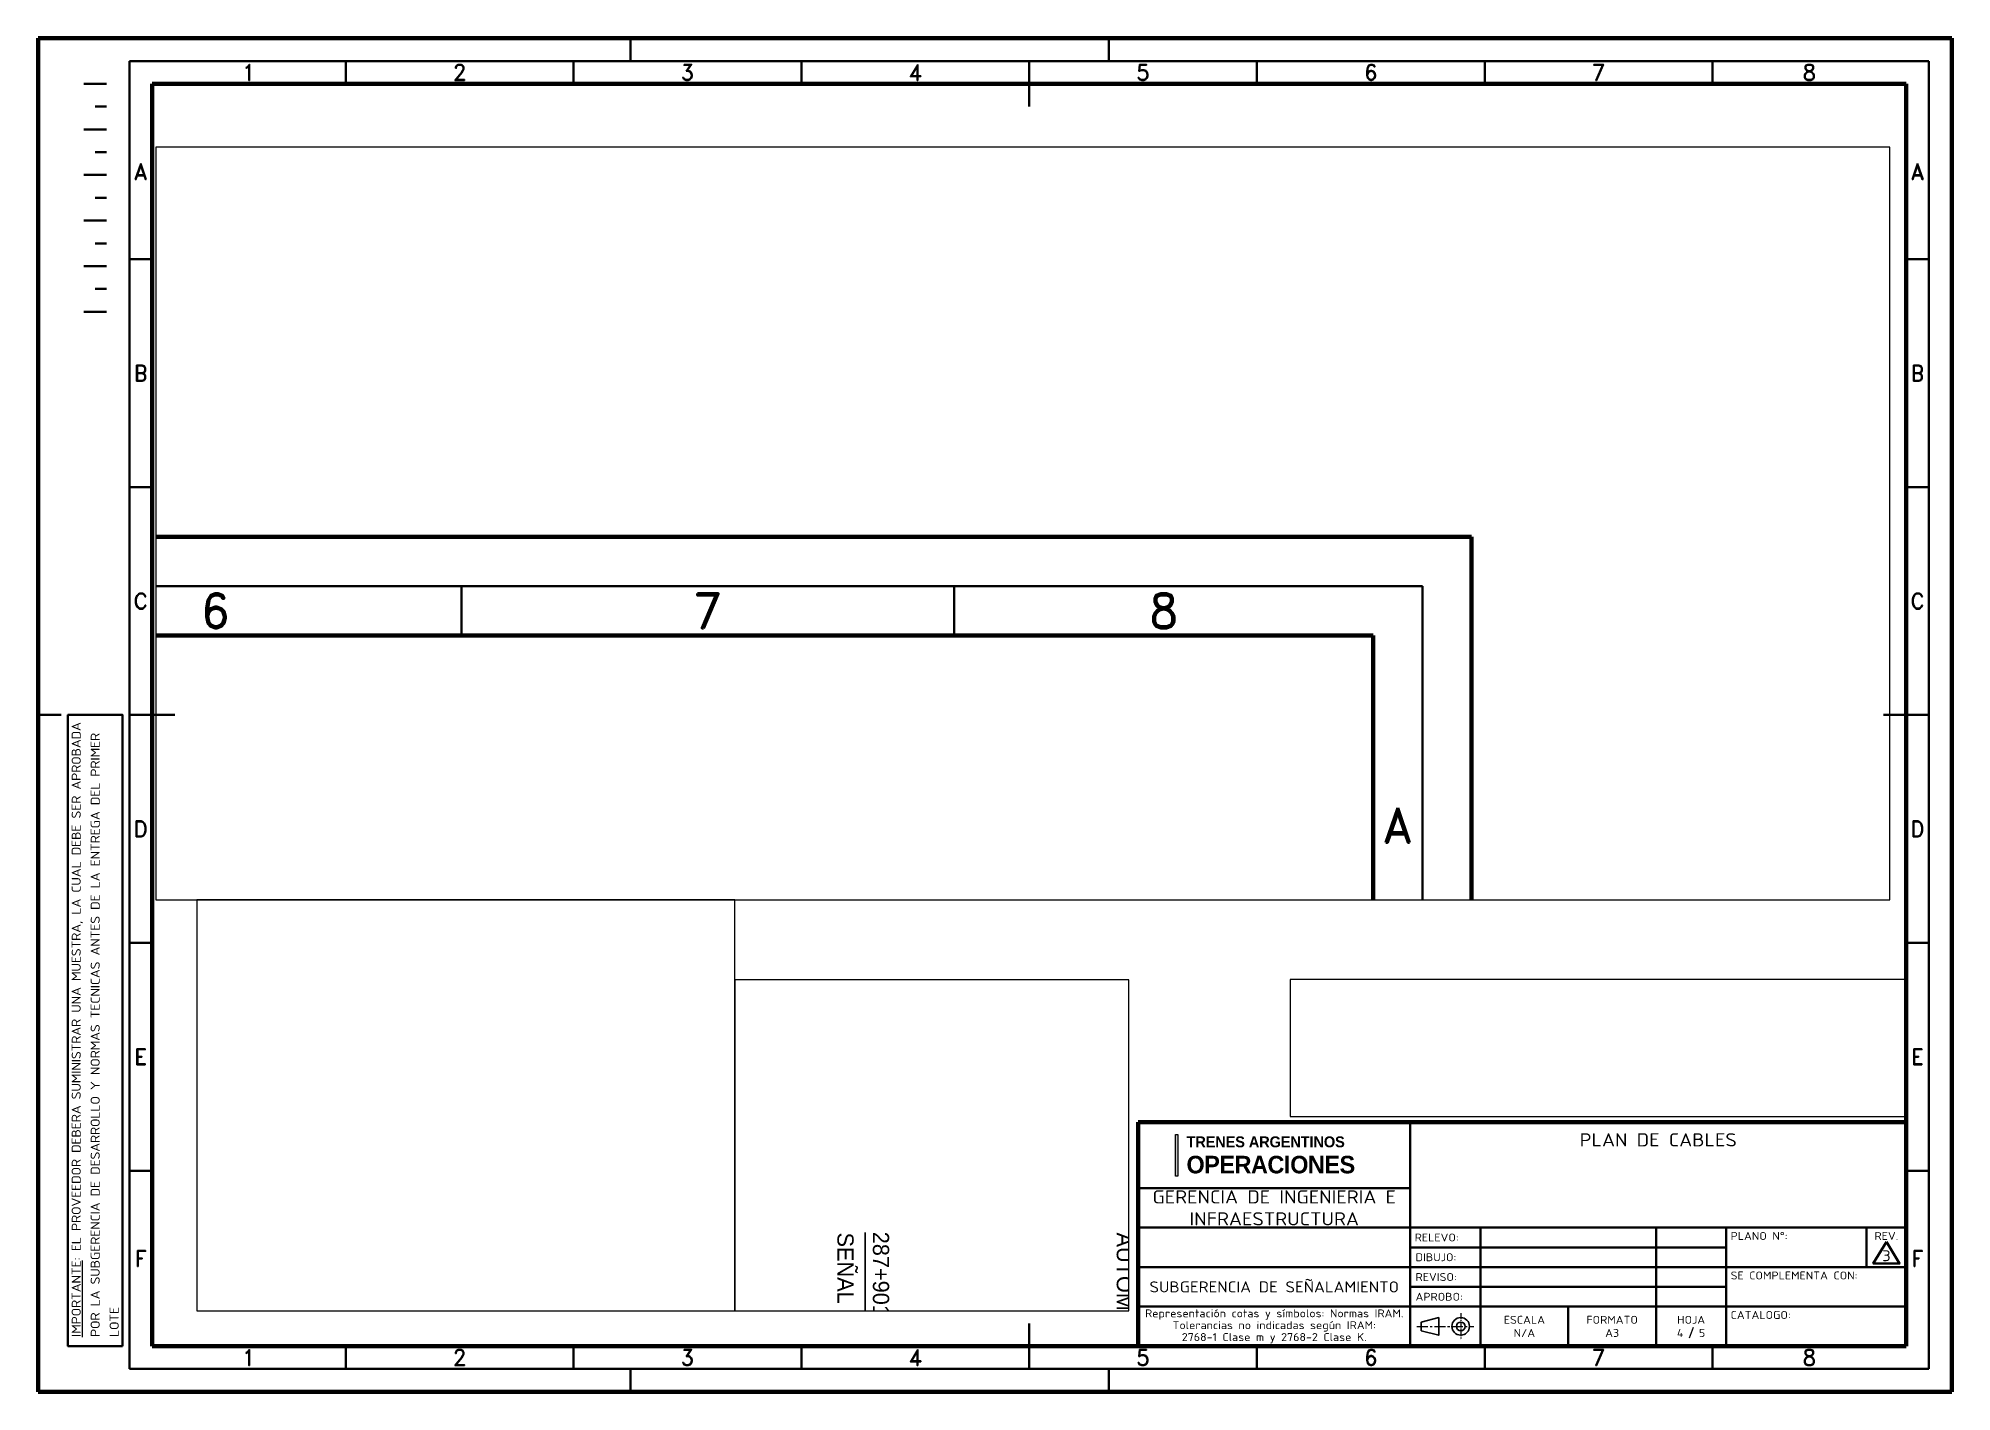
# Paper-space layout 'CABLES 2' of a CAD drawing. Header units: millimetres. Extents: x 333 to 753, y -3 to 294.
# The model-space entities are those that its viewports show. They can reach past a viewport. Long polylines and large blocks are cut down to what shows.
import ezdxf
from ezdxf.enums import TextEntityAlignment as Align

# ---------------------------------------------------------------- set-up
doc = ezdxf.new("R2010")
doc.units = ezdxf.units.MM
doc.linetypes.add('CENTROX2', pattern=[4, 2.5, -0.5, 0.5, -0.5])
for name, color, linetype, lineweight in [('EJES', 2, 'CENTROX2', 18), ('Rotulo-Lineas medias', 250, 'Continuous', 35), ('Rótulo-Lineas gruesas', 250, 'Continuous', 70), ('TEXTO', 250, 'Continuous', 18)]:
    doc.layers.add(name, color=color, linetype=linetype, lineweight=lineweight)
doc.layers.add('PDF2_Geometría', color=7, linetype='Continuous')
doc.layers.add('Viewport', color=7, linetype='Continuous')
doc.layers.add('Trenes Argentinos azu', color=144, linetype='Continuous', lineweight=0, true_color=0x226dab)
doc.layers.add('Trenes Argentinos Celeste', color=153, linetype='Continuous', lineweight=0, true_color=0x34a3ce)
doc.styles.add('ISOCPEUR', font='isocpeur.ttf')
doc.styles.add('ROMAND', font='romand')

# ---------------------------------------------------------------- blocks, each defined once
blk = doc.blocks.new('a3')
at = {"layer": 'Rotulo-Lineas medias'}
for p, q in [((130, 292), (130, 297)), ((235, 292), (235, 297)), ((415, 292), (20, 292)), ((20, 5), (20, 292)), ((67.5, 292), (67.5, 287)), ((117.5, 292), (117.5, 287)), ((167.5, 292), (167.5, 287)), ((217.5, 292), (217.5, 282)), ((267.5, 292), (267.5, 287)), ((317.5, 292), (317.5, 287)), ((367.5, 292), (367.5, 287)), ((415, 5), (415, 292)), ((10, 287), (15, 287)), ((12.5, 282), (15, 282)), ((10, 277), (15, 277)), ((12.5, 272), (15, 272)), ((10, 267), (15, 267)), ((12.5, 262), (15, 262)), ((10, 257), (15, 257)), ((12.5, 252), (15, 252)), ((25, 248.5), (20, 248.5)), ((410, 248.5), (415, 248.5)), ((10, 247), (15, 247)), ((12.5, 242), (15, 242)), ((15, 237), (10, 237)), ((25, 198.5), (20, 198.5)), ((410, 198.5), (415, 198.5)), ((5, 148.5), (0, 148.5)), ((30, 148.5), (20, 148.5)), ((405, 148.5), (415, 148.5)), ((25, 98.5), (20, 98.5)), ((410, 98.5), (415, 98.5)), ((25, 48.5), (20, 48.5)), ((410, 48.5), (415, 48.5)), ((217.5, 15), (217.5, 10)), ((217.5, 5), (217.5, 15)), ((67.5, 5), (67.5, 10)), ((117.5, 5), (117.5, 10)), ((167.5, 5), (167.5, 10)), ((267.5, 5), (267.5, 10)), ((317.5, 5), (317.5, 10)), ((367.5, 5), (367.5, 10)), ((415, 5), (20, 5)), ((130, 5), (130, 0)), ((235, 5), (235, 0))]:
    blk.add_line(p, q, dxfattribs=at)
blk.add_lwpolyline([(18.5, 10), (18.5, 148.5), (6.5, 148.5), (6.5, 10)], close=True, dxfattribs=at)
at = {"layer": 'Rótulo-Lineas gruesas'}
for p, q in [((420, 297), (0, 297)), ((0, 0), (0, 297)), ((420, 0), (420, 297)), ((410, 287), (25, 287)), ((25, 10), (25, 287)), ((410, 10), (410, 287)), ((410, 10), (25, 10)), ((420, 0), (0, 0))]:
    blk.add_line(p, q, dxfattribs=at)
at = {"layer": 'TEXTO', "char_height": 3.5, "attachment_point": 5, "style": 'ROMAND'}
for s, width, heights, insert in [('\\pxqc;1', 42.5, [5], (46.25, 289.5)), ('\\pxqc;2', 50, [5], (92.5, 289.5)), ('\\pxqc;3', 50, [5], (142.5, 289.5)), ('\\pxqc;4', 50, [5], (192.5, 289.5)), ('\\pxqc;5', 50, [5], (242.5, 289.5)), ('\\pxqc;6', 50, [5], (292.5, 289.5)), ('\\pxqc;7', 50, [5], (342.5, 289.5)), ('\\pxqc;8', 42.5, [5], (388.75, 289.5)), ('\\pxqc;A', 5, [38.5], (22.5, 267.75)), ('\\pxqc;A', 5, [38.5], (412.5, 267.75)), ('\\pxqc;B', 5, [50], (22.5, 223.5)), ('\\pxqc;B', 5, [50], (412.5, 223.5)), ('\\pxqc;C', 5, [50], (22.5, 173.5)), ('\\pxqc;C', 5, [50], (412.5, 173.5)), ('\\pxqc;D', 5, [50], (22.5, 123.5)), ('\\pxqc;D', 5, [50], (412.5, 123.5)), ('\\pxqc;E', 5, [50], (22.5, 73.5)), ('\\pxqc;E', 5, [50], (412.5, 73.5)), ('\\pxqc;F', 5, [38.5], (22.5, 29.25)), ('\\pxqc;F', 5, [38.5], (412.5, 29.25)), ('\\pxqc;1', 42.5, [5], (46.25, 7.5)), ('\\pxqc;2', 50, [5], (92.5, 7.5)), ('\\pxqc;3', 50, [5], (142.5, 7.5)), ('\\pxqc;4', 50, [5], (192.5, 7.5)), ('\\pxqc;5', 50, [5], (242.5, 7.5)), ('\\pxqc;6', 50, [5], (292.5, 7.5)), ('\\pxqc;7', 50, [5], (342.5, 7.5)), ('\\pxqc;8', 42.5, [5], (388.75, 7.5))]:
    blk.add_mtext_dynamic_manual_height_columns(s, width=width, gutter_width=8.5, heights=heights, dxfattribs=dict(at, insert=insert))
at = {"layer": 'TEXTO', "insert": (12.5, 12), "char_height": 2, "attachment_point": 4, "rotation": 90, "style": 'ISOCPEUR'}
blk.add_mtext_dynamic_manual_height_columns('\\pxsm1.25;{\\W1.1;\\T0.97;\\LIMPORTANTE\\l: EL PROVEEDOR DEBERA SUMINISTRAR UNA MUESTRA, LA CUAL DEBE SER APROBADA POR LA SUBGERENCIA DE DESARROLLO Y NORMAS TECNICAS ANTES DE LA ENTREGA DEL PRIMER LOTE}', width=135.1933, gutter_width=9, heights=[0], dxfattribs=at)
blk = doc.blocks.new('Logo institucional')
at = {"layer": 'Trenes Argentinos Celeste'}
h = blk.add_hatch(color=256, dxfattribs=at)
h.dxf.hatch_style = 1
h.paths.add_polyline_path([(-22.5, -4.75), (-22, -4.75), (-22, 4.75), (-22.5, 4.75)])
blk.add_lwpolyline([(-22.5, 4.75), (-22, 4.75), (-22, -4.75), (-22.5, -4.75)], close=True, dxfattribs=at)
at = {"layer": 'Trenes Argentinos azu', "insert": (-20, -0.14), "char_height": 2.5, "attachment_point": 1, "style": 'ROMAND'}
blk.add_mtext_dynamic_manual_height_columns('\\pxsm1.05,ql,t4;{\\fGotham Bold|b1|i0|c0|p2;\\H1.6x;\\T0.97;OPERACIONES}', width=42.5, gutter_width=9, heights=[4.11], dxfattribs=at)
at = {"layer": 'Trenes Argentinos Celeste', "insert": (-20, 4.29), "char_height": 2.5, "attachment_point": 1, "style": 'ROMAND'}
blk.add_mtext_dynamic_manual_height_columns('\\pxsm1.05,ql,t4;{\\fGotham Bold|b1|i0|c0|p2;\\T0.98;TRENES ARGENTINOS}', width=42.5, gutter_width=9, heights=[0], dxfattribs=at)
blk = doc.blocks.new('Rotulo SOFSE2')
blk.add_lwpolyline([(-110.5, 5.5), (-110.5, 3.5), (-106.5, 2.5), (-106.5, 6.5), (-110.5, 5.5)])
for radius in [2, 1]:
    blk.add_circle((-101.5, 4.5), radius)
at = {"layer": 'EJES'}
blk.add_line((-111.5, 4.5), (-98.5, 4.5), dxfattribs=at)
at = {"layer": 'EJES', "ltscale": 0.5}
blk.add_line((-101.5, 7.5), (-101.5, 1.5), dxfattribs=at)
at = {"layer": 'Rotulo-Lineas medias'}
for p, q in [((-113, 51), (-113, 0)), ((-175, 36), (-113, 36)), ((0, 27), (-175, 27)), ((-97, 27), (-97, 0)), ((-57, 27), (-57, 0)), ((-41, 27), (-41, 0)), ((-9, 27), (-9, 18)), ((-41, 22.5), (-113, 22.5)), ((0, 18), (-175, 18)), ((-113, 13.5), (-41, 13.5)), ((0, 9), (-175, 9)), ((-77, 9), (-77, 0))]:
    blk.add_line(p, q, dxfattribs=at)
blk.add_lwpolyline([(-4.5, 23.75), (-7.5, 18.8), (-1.5, 18.8)], close=True, dxfattribs=at)
at = {"layer": 'Rótulo-Lineas gruesas'}
for p, q in [((-175, 51), (-175, 0)), ((-175, 51), (0, 51)), ((0, 51), (0, 0)), ((0, 0), (-175, 0))]:
    blk.add_line(p, q, dxfattribs=at)
at = {"layer": 'TEXTO'}
blk.add_line((-48.56, 4.22), (-49.44, 1.78), dxfattribs=at)
blk.add_blockref('Logo institucional', (-144, 43.5), dxfattribs=at)
at = {"layer": 'TEXTO', "style": 'ISOCPEUR'}
for s, width, gutter_width, heights, insert, char_height, attachment_point in [('{\\W1.1;GERENCIA DE INGENIERIA E INFRAESTRUCTURA}', 60.964, 9, [10.57], (-144, 31.5), 3, 5), ('\\pxql;{\\W1.1;PLANO N°:}', 17.0372, 10, [0], (-40, 26), 1.8, 1), ('\\pxqc;{\\W1.1;REV.}', 6.0127, 10, [0], (-7.51, 26), 1.8, 1), ('{\\W1.1;DIBUJO:}', 12.5, 9, [0], (-111.8, 20.25), 1.8, 4), ('{\\W1.1;REVISO:}', 12.5, 9, [0], (-111.8, 15.75), 1.8, 4), ('{\\W1.1;SE COMPLEMENTA CON:}', 28.0595, 10, [0], (-40, 17), 1.8, 1), ('{\\W1.1;APROBO:}', 12.5, 9, [0], (-111.8, 11.25), 1.8, 4), ('\\pxsm0.9;{\\W1.1;Representación cotas y símbolos: Normas IRAM.\\PTolerancias no indicadas según IRAM:\\P2768-1 Clase m y 2768-2 Clase K.}', 63.25, 10, [0], (-144, 4.5), 1.8, 5), ('{\\W1.1;ESCALA}', 17.5, 12.5, [0], (-87, 6), 1.8, 5), ('{\\W1.1;FORMATO}', 17.5, 12.5, [0], (-67, 6), 1.8, 5), ('{\\W1.1;HOJA}', 14.9699, 12.5, [0], (-49, 6), 1.8, 5), ('{\\W1.1;CATALOGO:}', 14.0753, 10, [0], (-40, 8), 1.8, 1)]:
    blk.add_mtext_dynamic_manual_height_columns(s, width=width, gutter_width=gutter_width, heights=heights, dxfattribs=dict(at, insert=insert, char_height=char_height, attachment_point=attachment_point))
at = {"layer": 'TEXTO', "style": 'ISOCPEUR', "width": 1.1}
for tag, height, p in [('ELEMENTO/CONJUNTO', 3, (-56.5, 47)), ('PARTE/GRUPO', 3, (-56.5, 39)), ('TEMA/CLASIFICACION', 3, (-56.5, 31)), ('AREA', 2.5, (-144, 22.5)), ('FECHA_PROY_REL', 1.8, (-49, 24.75)), ('R', 2.5, (-4.5, 20.6)), ('FECHA_DIB', 1.8, (-49, 20.25)), ('FECHA_REV', 1.8, (-49, 15.75)), ('FECHA_APROBO', 1.8, (-49, 11.25)), ('ESCALA', 1.8, (-87, 3)), ('FORMATO', 1.8, (-67, 3)), ('HN°', 1.8, (-51.5, 3)), ('HT', 1.8, (-46.5, 3))]:
    blk.add_attdef(tag, text='', height=height, dxfattribs=at).set_placement(p, align=Align.MIDDLE_CENTER)
for tag, p in [('PROY./REL.', (-112, 24.75)), ('PROYECTO/RELEVO', (-96, 24.75)), ('DIBUJO', (-96, 20.25)), ('REVISO', (-96, 15.75)), ('APROBO', (-96, 11.25))]:
    blk.add_attdef(tag, text='', height=1.8, dxfattribs=at).set_placement(p, align=Align.MIDDLE_LEFT)

msp = doc.modelspace()

# ---------------------------------------------------------------- linework, layer by layer
at = {"layer": 'PDF2_Geometría', "lineweight": -3}
msp.add_lwpolyline([(868.8, -2036.6), (868.8, -2226.3)], dxfattribs=at)

# ---------------------------------------------------------------- block references
at = {"layer": 'Viewport', "xscale": 9.999999999999995, "yscale": 9.999999999999995, "zscale": 9.999999999999995}
msp.add_blockref('a3', (-2239.5, -4228.5), dxfattribs=at)

# ---------------------------------------------------------------- texts
at = {"attachment_point": 4, "rotation": 270}
for s, width, insert, char_height in [('287+901', 38.07, (881, -2036), 12.61), ('PAN RIVADAVIA\\PAUTOMATIZADO', 182.452, (1081, -2036.6), 12.611), ('SEÑAL', 139.537, (853.4, -2036.6), 12.61)]:
    msp.add_mtext_dynamic_manual_height_columns(s, width=width, gutter_width=26.3, heights=[0], dxfattribs=dict(at, insert=insert, char_height=char_height))

psp = doc.layouts.new('CABLES 2')

# ---------------------------------------------------------------- block references
at = {"layer": 'Viewport'}
psp.add_blockref('a3', (332.87, -2.8), dxfattribs=at)
ref = psp.add_blockref('Rotulo SOFSE2', (742.87, 7.2), dxfattribs=dict(at, xscale=0.963229282615297, yscale=0.963229282615297, zscale=0.963229282615297))
ref.add_attrib('AREA', 'SUBGERENCIA DE SEÑALAMIENTO', dxfattribs={"layer": 'TEXTO', "height": 2.4081, "style": 'ISOCPEUR', "width": 1.1}).set_placement((604.17, 20.2), align=Align.MIDDLE_CENTER)
ref.add_attrib('ELEMENTO/CONJUNTO', 'PLAN DE CABLES', dxfattribs={"layer": 'TEXTO', "height": 2.8897, "style": 'ISOCPEUR', "width": 1.1}).set_placement((688.45, 52.47), align=Align.MIDDLE_CENTER)
ref.add_attrib('PROY./REL.', 'RELEVO:', dxfattribs={"layer": 'TEXTO', "height": 1.734, "style": 'ISOCPEUR', "width": 1.1}).set_placement((634.99, 31.04), align=Align.MIDDLE_LEFT)
ref.add_attrib('R', '3', dxfattribs={"layer": 'TEXTO', "height": 2.41, "style": 'ISOCPEUR', "width": 1.1}).set_placement((738.54, 27.04), align=Align.MIDDLE_CENTER)
ref.add_attrib('ESCALA', 'N/A', dxfattribs={"layer": 'TEXTO', "height": 1.734, "style": 'ISOCPEUR', "width": 1.1}).set_placement((659.07, 10.09), align=Align.MIDDLE_CENTER)
ref.add_attrib('FORMATO', 'A3', dxfattribs={"layer": 'TEXTO', "height": 1.734, "style": 'ISOCPEUR', "width": 1.1}).set_placement((678.34, 10.09), align=Align.MIDDLE_CENTER)
ref.add_attrib('HN°', '4', dxfattribs={"layer": 'TEXTO', "height": 1.73, "style": 'ISOCPEUR', "width": 1.1}).set_placement((693.27, 10.09), align=Align.MIDDLE_CENTER)
ref.add_attrib('HT', '5', dxfattribs={"layer": 'TEXTO', "height": 1.73, "style": 'ISOCPEUR', "width": 1.1}).set_placement((698.08, 10.09), align=Align.MIDDLE_CENTER)

# ---------------------------------------------------------------- texts
at = {"insert": (622, 13.81), "char_height": 2.5, "attachment_point": 1}
psp.add_mtext_dynamic_manual_height_columns('\\pxqc;        ', width=80, gutter_width=12.5, heights=[0], dxfattribs=at)

# ---------------------------------------------------------------- viewports
at = {"layer": 'Defpoints', "view_target_point": (1483.3, -1246.38)}
psp.add_viewport(center=(548.99, 187.72), size=(380.57, 165.2283), view_center_point=(21.77, 1.46), view_height=763.9002, dxfattribs=at)
at = {"layer": 'Defpoints'}
for center, size, view_center_point, view_height, status, view_target_point in [((426.74, 60.02), (118.1, 90.1806), (-1103.57, 30.56), 222.0349, 3, (705.17, -842.16)), ((529.03, 51.24), (86.47, 72.6288), (-536.76, -723.31), 257.1538, 5, (1457.42, -1245.63)), ((675.28, 72.63), (135.19, 30.1144), (-542.82, -478.11), 89.7598, 4, (1457.42, -1245.63))]:
    psp.add_viewport(center=center, size=size, view_center_point=view_center_point, view_height=view_height, status=status, dxfattribs=dict(at, view_target_point=view_target_point))

doc.saveas('drawing.dxf')
